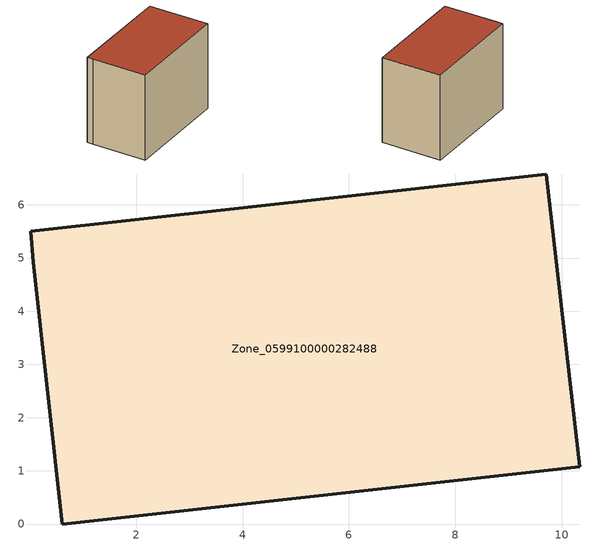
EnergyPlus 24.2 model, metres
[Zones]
Zone_0599100000282488
 floor ground (C_G): 0.61,0 0.06,4.92 0.02,5.5 9.71,6.58 10.34,1.08 z0
 wall outside (C_F): 10.34,1.08 9.71,6.58 0.02,5.5 0.06,4.92 0.61,0 10.34,1.08 z0:7.96
 roof outside (C_R): 0.06,4.92 0.61,0 10.34,1.08 9.71,6.58 0.02,5.5 z7.96
[BUILDING]
Pand.0599100000282488: North Axis=0; Terrain=City; Loads Convergence Tolerance Value=0.04; Temperature Convergence Tolerance Value=0.4; Solar Distribution=FullExterior; Maximum Number of Warmup Days=25; Minimum Number of Warmup Days=1
[Site:Location]
Rotterdam.The.Hague.AP_ZH_NLD Design_Conditions: Latitude=51.96; Longitude=4.45; Time Zone=1; Elevation=-4.5
[SITE:GROUNDTEMPERATURE:BUILDINGSURFACE]
18, 18, 18, 18, 18, 18, 18, 18, 18, 18, 18, 18
[MATERIAL] Thermal Absorptance=0.9; Solar Absorptance=0.7; Visible Absorptance=0.7
Name | Roughness | Thickness | Conductivity | Density | Specific Heat
G.TI.1946-1964 | MediumSmooth | 0.15 | 1 | 540 | 1210
F.TI.1946-1964 | Rough | 0.3 | 0.857143 | 1920 | 840
R.TI.1946-1964 | MediumRough | 0.2 | 0.277778 | 1500 | 1000
[CONSTRUCTION]
C_G: G.TI.1946-1964
C_F: F.TI.1946-1964
C_R: R.TI.1946-1964
[ZONE]
Zone_0599100000282488: Type=1; Multiplier=1; Ceiling Height=Autocalculate; Volume=Autocalculate; Floor Area=autocalculate; Part of Total Floor Area=Yes
[ZONEINFILTRATION:DESIGNFLOWRATE]
Infil_Zone_0599100000282488: Zone or ZoneList or Space or SpaceList=Zone_0599100000282488; Schedule=AlwaysOn; Design Flow Rate Calculation Method=Flow/Area; Flow Rate per Floor Area=0.003; Constant Term Coefficient=1; Temperature Term Coefficient=0; Velocity Term Coefficient=0; Velocity Squared Term Coefficient=0
[HVACTEMPLATE:ZONE:IDEALLOADSAIRSYSTEM]
Zone_0599100000282488: Maximum Heating Supply Air Temperature=50; Minimum Cooling Supply Air Temperature=13; Maximum Heating Supply Air Humidity Ratio=0.0156; Minimum Cooling Supply Air Humidity Ratio=0.0077; Heating Limit=NoLimit; Cooling Limit=NoLimit; Dehumidification Control Type=ConstantSensibleHeatRatio; Cooling Sensible Heat Ratio=0.7; Dehumidification Setpoint=60; Humidification Control Type=None; Humidification Setpoint=30; Outdoor Air Method=None; Outdoor Air Flow Rate per Person=0.00944; Outdoor Air Flow Rate per Zone Floor Area=0; Outdoor Air Flow Rate per Zone=0; Demand Controlled Ventilation Type=None; Outdoor Air Economizer Type=NoEconomizer; Heat Recovery Type=None; Sensible Heat Recovery Effectiveness=0.7; Latent Heat Recovery Effectiveness=0.65
[ZONECONTROL:THERMOSTAT]
ThermostatControl_Zone_0599100000282488: Zone or ZoneList=Zone_0599100000282488; Control Type Schedule=DualSetpointControlType; Control 1=Thermostat_Zone_0599100000282488; Temperature Difference Between Cutout And Setpoint=0
[THERMOSTATSETPOINT:DUALSETPOINT]
Thermostat_Zone_0599100000282488: Heating Setpoint Temperature Schedule=HeatingSetpoint_Zone_0599100000282488; Cooling Setpoint Temperature Schedule=CoolingSetpoint_Zone_0599100000282488
[SCHEDULE:COMPACT]
HeatingSetpoint_Zone_0599100000282488: Through: 12/31, For: AllDays, Until: 24:00, 21
CoolingSetpoint_Zone_0599100000282488: Through: 12/31, For: AllDays, Until: 24:00, 24
DualSetpointControlType: Through: 12/31, For: AllDays, Until: 24:00, 4
AlwaysOn: Through: 12/31, For: AllDays, Until: 24:00, 1
